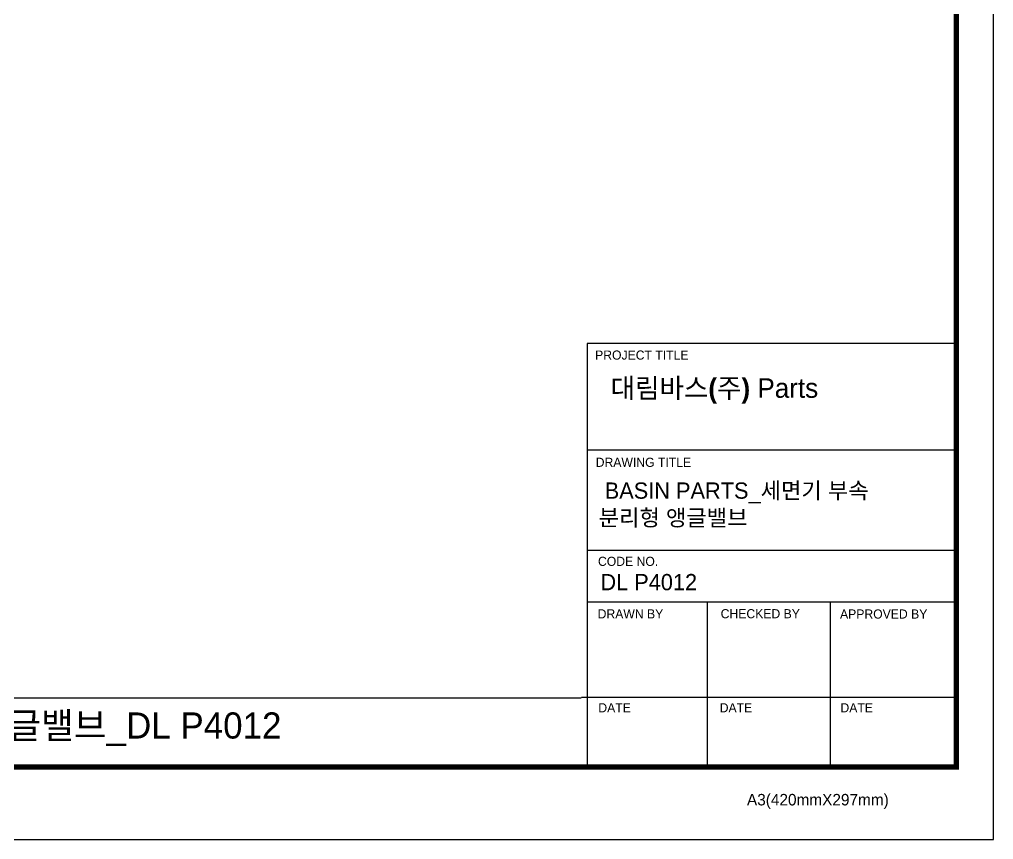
# Model space of a CAD drawing. Extents: x 0 to 434, y 0 to 318.
# Drawn here: x 250.8 to 434, y 0 to 154.1 of the extents above; entities that cross this region are included whole.
import ezdxf

# ---------------------------------------------------------------- set-up
doc = ezdxf.new("R2010")
doc.units = 0
doc.header["$LTSCALE"] = 10
doc.header["$MEASUREMENT"] = 0
doc.layers.get('0').update_dxf_attribs({"linetype": 'CONTINUOUS'})
doc.styles.add('Daelim Dimension', font='')
doc.styles.get('Daelim Dimension').set_extended_font_data('나눔고딕')

msp = doc.modelspace()

# ---------------------------------------------------------------- linework, layer by layer
at = {"color": 5, "ltscale": 40}
for p, q in [((426.9788742, 93.2168579), (357.6168079, 93.2168579)), ((426.9788742, 73.16819), (357.6168079, 73.16819)), ((426.9788742, 73.16819), (357.6168079, 73.16819)), ((426.9788742, 54.3083954), (357.6168079, 54.3083954)), ((426.9788742, 54.3083954), (357.6168079, 54.3083954)), ((426.9788742, 44.5812912), (357.6168079, 44.5812912)), ((426.9788742, 44.5812912), (357.6168079, 44.5812912)), ((380.1462097, 44.5812912), (380.1462097, 13.6166382)), ((403.2679062, 44.5812912), (403.2679062, 13.6166382)), ((426.9788742, 26.6941986), (356.520443, 26.6941986)), ((426.9788742, 26.6941986), (358.1572075, 26.6941986)), ((426.9788742, 13.6166382), (367.5354004, 13.6166382))]:
    msp.add_line(p, q, dxfattribs=at)
at = {"color": 5, "ltscale": 0.5}
msp.add_line((357.6168079, 93.2168579), (357.6168079, 13.1970749), dxfattribs=at)
at = {"color": 5}
msp.add_line((6.9787941, 26.6445923), (356.4369831, 26.6445923), dxfattribs=at)
at = {"ltscale": 0.5}
msp.add_lwpolyline([(0, 0), (434, 0), (434, 318), (0, 318)], close=True, dxfattribs=at)
at = {"color": 5, "linetype": 'ByBlock', "lineweight": 200, "const_width": 1}
msp.add_lwpolyline([(6.9787941, 13.616478), (426.9787941, 13.616478), (426.9787941, 310.616478), (6.9787941, 310.616478)], close=True, dxfattribs=at)

# ---------------------------------------------------------------- texts
at = {"color": 5, "ltscale": 40, "style": 'Daelim Dimension'}
for s, height, p in [('PROJECT TITLE', 1.712674179, (359.0851803, 90.1978683)), ('DRAWING TITLE', 1.712674179, (359.1949863, 70.0406113)), ('CODE NO.', 1.71267418, (359.6244812, 51.4259567)), ('DRAWN BY', 1.71267418, (359.5573177, 41.5536957)), ('CHECKED BY', 1.71267418, (382.6974335, 41.5840683)), ('APPROVED BY', 1.712674179, (405.1396923, 41.5287476)), ('DATE', 1.71267418, (359.6910896, 23.9016953)), ('DATE', 1.71267418, (382.5153103, 23.9016953)), ('DATE', 1.71267418, (405.2184486, 23.9016953)), ('A3(420mmX297mm)', 2.161580884, (387.6355019, 6.4060059))]:
    msp.add_text(s, height=height, dxfattribs=at).set_placement(p)
at = {"attachment_point": 1, "style": 'Daelim Dimension'}
for s, insert, char_height, width in [('{\\fPretendard Variable SemiBold|b0|i0|c129|p2;\\C7;대림바스(주)} Parts', (361.9956264, 86.6835251), 3.662612623, 58.866472576), (' BASIN PARTS_세면기 부속\\P분리형 앵글밸브', (359.7534561, 67.1105042), 3.0576, 71.222964655), ('DL P4012', (360.0782967, 49.9051514), 3.0576, 51.456281458)]:
    msp.add_mtext(s, dxfattribs=dict(at, insert=insert, char_height=char_height, width=width))
at = {"color": 2, "insert": (79.1322575, 23.8898239), "char_height": 4.914, "width": 290.670290777, "attachment_point": 1, "style": 'Daelim Dimension'}
msp.add_mtext('{\\fPretendard Variable SemiBold|b0|i0|c129|p2;대림바스(주)}_Parts _BASIN PARTS_세면기 부속_분리형 앵글밸브_DL P4012', dxfattribs=at)

doc.saveas('drawing.dxf')
